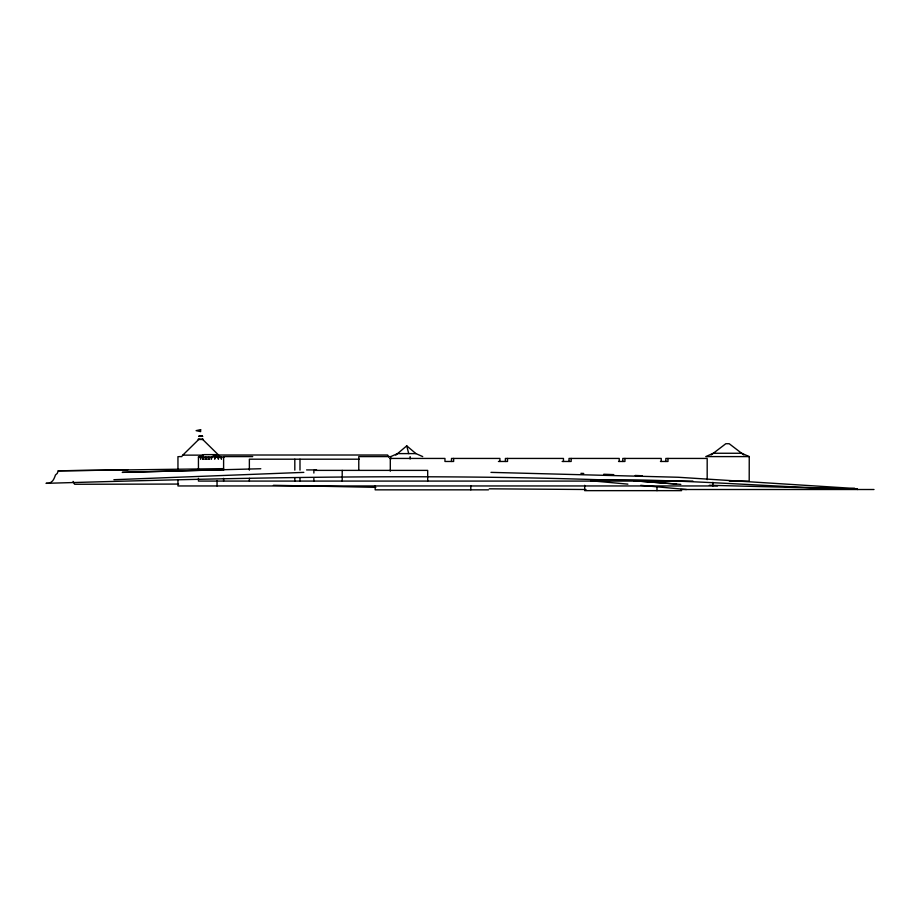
<?xml version="1.0" encoding="UTF-8"?>
<svg xmlns="http://www.w3.org/2000/svg" width="920" height="920" viewBox="0 0 920 920"><rect width="100%" height="100%" fill="white"/><g stroke="black" fill="none" stroke-linecap="round" stroke-linejoin="round"><path stroke-width="1.38" d="M223.583 468.636L58.247 470.798L57.258 473.409L55.464 474.984A1809.26 53.555 -90 0 1 51.693 481.631L49.91 483.207L46 483.333C229.931 477.94 414.138 473.662 598.115 479.711C680.673 479.021 762.956 486.484 845.434 488.876L854.657 488.462L857.681 489.509M182.286 455.63L198.996 439.219M395.796 455.101L406.743 445.855L415.932 453.606L422.717 456.596M711.171 454.928L725.822 443.716L729.192 443.716L743.843 454.928M216.119 456.987L216.119 454.618L211.381 456.987L211.381 459.195L211.818 456.987M198.444 470.131L198.444 456.987L204.205 454.618L216.119 454.618M113.884 479.711L303.818 472.374M260.797 468.74L122.222 472.374L223.617 469.752M127.788 469.924L58.247 470.798M199.191 435.827L202.239 435.827M198.95 436.356L202.756 436.356M198.133 439.219L202.975 439.219M198.467 439.484L203.308 439.484M415.932 453.606L397.566 453.606L390.77 456.596L390.77 459.034M182.85 455.135L203.274 455.135M216.315 455.135L218.58 455.135M178.802 456.596L181.918 456.596M252.724 456.596L223.606 456.596L223.606 470.2M390.298 456.596L358.777 456.596L358.777 470.2M749.248 456.596L705.766 456.596L713.345 453.261L741.669 453.261L749.248 456.596L749.202 481.079L729.341 481.079M198.444 456.987L224.25 456.987M389.769 458.436L444.958 458.436L444.958 461.472L453.629 461.472L453.629 458.436M204.171 459.195L202.779 459.195L202.779 456.987M207.184 459.195L205.355 459.195L205.355 456.987M209.714 459.195L208.322 459.195L208.322 456.987M359.363 459.195L249.366 459.195L249.366 470.131M498.421 461.472L507.518 461.472L507.518 458.436M562.154 461.472L571.147 461.472L571.147 458.436M618.528 461.472L624.933 461.472L624.933 458.436M660.445 461.472L667.977 461.472L667.977 458.436M306.59 469.924L316.595 469.924M692.886 481.079L198.444 481.079L198.444 478.342M717.519 485.955L177.951 485.955L177.951 480.355M585.982 489.509L489.291 488.819M680.605 489.509L874 489.509M488.474 489.842L375.176 489.842L375.176 485.691M681.605 490.647L584.683 490.647L584.683 485.323M178.652 484.069L74.566 484.265L73.071 481.378M273.412 485.3L375.854 487.335M490.969 472.374L678.12 477.261L854.657 488.462M709.366 485.277L857.44 489.083M580.899 473.34L583.751 473.455M603.761 474.237L613.755 474.628M635.191 475.467L642.332 475.755M680.834 484.391L633.707 480.746L676.545 484.046M590.744 480.746L627.888 484.138M640.745 485.323L686.469 489.509M202.446 439.219L219.144 455.63M388.849 457.159L387.642 455.009L219.661 455.009L219.661 457.596M406.743 445.855L408.698 453.606M712.873 482.298L712.873 485.955M707.181 479.665L707.181 458.436L665.838 458.436L665.838 461.472M661.227 461.472L661.227 458.436L622.794 458.436L622.794 461.472M656.983 486.657L656.983 490.647M619.229 461.472L619.229 458.436L569.02 458.436L569.02 461.472M563.454 461.472L563.454 458.436L505.39 458.436L505.39 461.472M499.916 461.472L499.916 458.436L451.49 458.436L451.49 461.472M470.81 485.691L470.81 489.842M427.685 481.079L427.685 470.384L313.869 470.384L313.869 473.053M410.136 456.596L410.136 459.034M390.298 458.436L390.298 471.166M342.205 470.384L342.205 481.079M313.869 478.4L313.869 481.079M299.989 459.195L299.989 470.131M299.989 478.342L299.989 481.079M294.814 459.195L294.814 470.131M294.814 478.342L294.814 481.079M249.366 478.342L249.366 481.079M223.606 478.354L223.606 481.079M221.433 456.987L221.433 459.195L220.915 456.987M218.385 456.987L218.385 459.195L217.913 456.987M217.039 480.516L217.039 485.955M215.177 456.987L214.716 459.195L214.716 456.987M208.782 456.987L208.782 459.195M205.804 456.987L205.804 459.195M203.147 456.987L203.147 459.195M202.388 436.31L199.042 436.31M200.675 456.987L200.675 459.195L200.307 456.987M177.951 456.596L177.951 469.177M200.617 429.651L196.121 430.64L200.629 431.629L200.629 429.651"/></g></svg>
